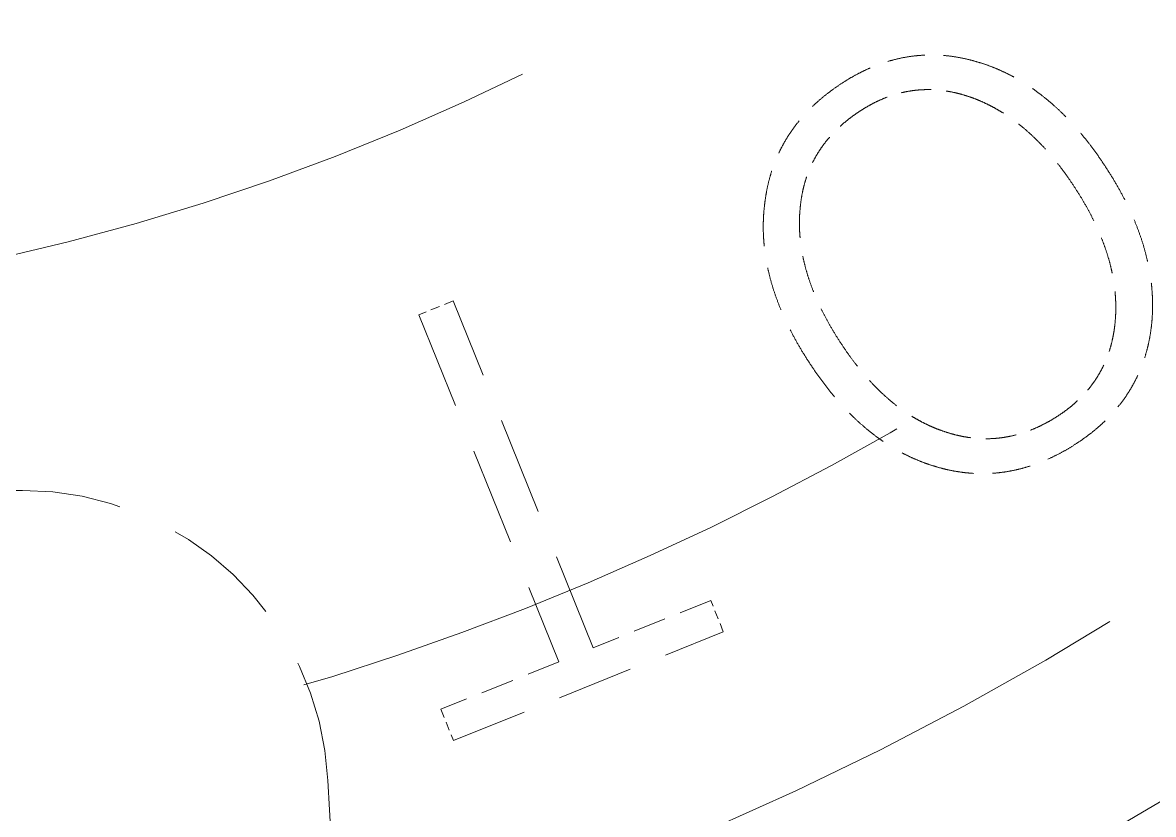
# Model space of a CAD drawing. Header units: millimetres. Extents: x 36 to 2484, y 36 to 1746.
# Drawn here: x 1496.82 to 1519.01, y 892.27 to 907.81 of the extents above; entities that cross this region are included whole.
import ezdxf

# ---------------------------------------------------------------- set-up
doc = ezdxf.new("R2010")
doc.units = ezdxf.units.MM
doc.header["$LTSCALE"] = 6
doc.linetypes.add('HIDDEN', pattern=[9.525, 6.35, -3.175])
doc.layers.add('가는파선_A3', color=7, linetype='HIDDEN', lineweight=13, true_color=0x008000)

msp = doc.modelspace()

# ---------------------------------------------------------------- linework, layer by layer
at = {"layer": '가는파선_A3', "ltscale": 0.00491}
msp.add_line((1505.27, 902.346), (1504.596, 902.074), dxfattribs=at)
at = {"layer": '가는파선_A3', "ltscale": 0.05045}
for p, q in [((1508.018, 895.542), (1505.27, 902.346)), ((1504.596, 902.074), (1507.343, 895.269))]:
    msp.add_line(p, q, dxfattribs=at)
at = {"layer": '가는파선_A3', "ltscale": 0.354572}
msp.add_line((1406.517, 898.627), (1496.819, 898.627), dxfattribs=at)
at = {"layer": '가는파선_A3', "ltscale": 0.017024}
msp.add_line((1510.323, 896.472), (1508.018, 895.542), dxfattribs=at)
at = {"layer": '가는파선_A3', "ltscale": 0.004461}
for p, q in [((1510.571, 895.858), (1510.323, 896.472)), ((1505.028, 894.335), (1505.276, 893.721))]:
    msp.add_line(p, q, dxfattribs=at)
at = {"layer": '가는파선_A3', "ltscale": 0.039233}
msp.add_line((1505.276, 893.721), (1510.571, 895.858), dxfattribs=at)
at = {"layer": '가는파선_A3', "ltscale": 0.017099}
msp.add_line((1507.343, 895.269), (1505.028, 894.335), dxfattribs=at)
at = {"layer": '가는파선_A3', "ltscale": 0.040017}
msp.add_line((1502.811, 892.941), (1503.116, 887.126), dxfattribs=at)
at = {"layer": '가는파선_A3', "ltscale": 0.340571}
msp.add_circle((1486.668, 947.127), 65.052, dxfattribs=at)
at = {"layer": '가는파선_A3', "ltscale": 0.340297}
msp.add_circle((1486.668, 947.127), 65, dxfattribs=at)
at = {"layer": '가는파선_A3', "ltscale": 0.338101}
msp.add_circle((1486.668, 947.127), 64.581, dxfattribs=at)
at = {"layer": '가는파선_A3', "ltscale": 0.335061}
msp.add_circle((1486.668, 947.127), 64, dxfattribs=at)
at = {"layer": '가는파선_A3', "ltscale": 0.349222}
msp.add_circle((1486.668, 947.127), 63.528, dxfattribs=at)
at = {"layer": '가는파선_A3', "ltscale": 0.333491}
msp.add_circle((1486.668, 947.127), 54.6, dxfattribs=at)
at = {"layer": '가는파선_A3', "ltscale": 0.310128}
msp.add_arc((1486.668, 947.127), 45, 213.5833, 326.4167, dxfattribs=at)
at = {"layer": '가는파선_A3', "ltscale": 0.348046}
msp.add_arc((1486.668, 947.127), 60, 213.01696, 326.98304, dxfattribs=at)
at = {"layer": '가는파선_A3', "ltscale": 0.062662}
msp.add_arc((1496.819, 892.627), 6, 3, 90, dxfattribs=at)
at = {"layer": '가는파선_A3', "ltscale": 0.019411}
msp.add_open_spline([(1515.617, 907.017), (1514.205, 907.461), (1512.911, 906.625)], degree=2, dxfattribs=at)
at = {"layer": '가는파선_A3', "ltscale": 0.022595}
msp.add_open_spline([(1518.093, 904.946), (1517.044, 906.569), (1515.617, 907.017)], degree=2, dxfattribs=at)
at = {"layer": '가는파선_A3', "ltscale": 0.019823}
msp.add_open_spline([(1512.911, 906.625), (1511.57, 905.759), (1511.387, 904.283)], degree=2, dxfattribs=at)
at = {"layer": '가는파선_A3', "ltscale": 0.015423}
msp.add_open_spline([(1513.264, 906.078), (1514.285, 906.738), (1515.418, 906.345)], degree=2, dxfattribs=at)
at = {"layer": '가는파선_A3', "ltscale": 0.01909}
msp.add_open_spline([(1515.418, 906.345), (1516.586, 905.937), (1517.482, 904.551)], degree=2, dxfattribs=at)
at = {"layer": '가는파선_A3', "ltscale": 0.015833}
msp.add_open_spline([(1512.081, 904.189), (1512.197, 905.388), (1513.264, 906.078)], degree=2, dxfattribs=at)
at = {"layer": '가는파선_A3', "ltscale": 0.022668}
msp.add_open_spline([(1518.97, 901.83), (1519.147, 903.314), (1518.093, 904.946)], degree=2, dxfattribs=at)
at = {"layer": '가는파선_A3', "ltscale": 0.01912}
msp.add_open_spline([(1517.482, 904.551), (1518.377, 903.166), (1518.26, 901.927)], degree=2, dxfattribs=at)
at = {"layer": '가는파선_A3', "ltscale": 0.022663}
msp.add_open_spline([(1511.387, 904.283), (1511.185, 902.795), (1512.24, 901.163)], degree=2, dxfattribs=at)
at = {"layer": '가는파선_A3', "ltscale": 0.019155}
msp.add_open_spline([(1512.851, 901.558), (1511.949, 902.953), (1512.081, 904.189)], degree=2, dxfattribs=at)
at = {"layer": '가는파선_A3', "ltscale": 0.015311}
msp.add_open_spline([(1518.26, 901.927), (1518.147, 900.742), (1517.135, 900.088)], degree=2, dxfattribs=at)
at = {"layer": '가는파선_A3', "ltscale": 0.01934}
msp.add_open_spline([(1517.489, 899.541), (1518.792, 900.384), (1518.97, 901.83)], degree=2, dxfattribs=at)
at = {"layer": '가는파선_A3', "ltscale": 0.01916}
msp.add_open_spline([(1514.933, 899.776), (1513.758, 900.154), (1512.851, 901.558)], degree=2, dxfattribs=at)
at = {"layer": '가는파선_A3', "ltscale": 0.022736}
msp.add_open_spline([(1512.24, 901.163), (1513.3, 899.522), (1514.74, 899.096)], degree=2, dxfattribs=at)
at = {"layer": '가는파선_A3', "ltscale": 0.015792}
msp.add_open_spline([(1517.135, 900.088), (1516.069, 899.399), (1514.933, 899.776)], degree=2, dxfattribs=at)
at = {"layer": '가는파선_A3', "ltscale": 0.019744}
msp.add_open_spline([(1514.74, 899.096), (1516.149, 898.675), (1517.489, 899.541)], degree=2, dxfattribs=at)

doc.saveas('drawing.dxf')
